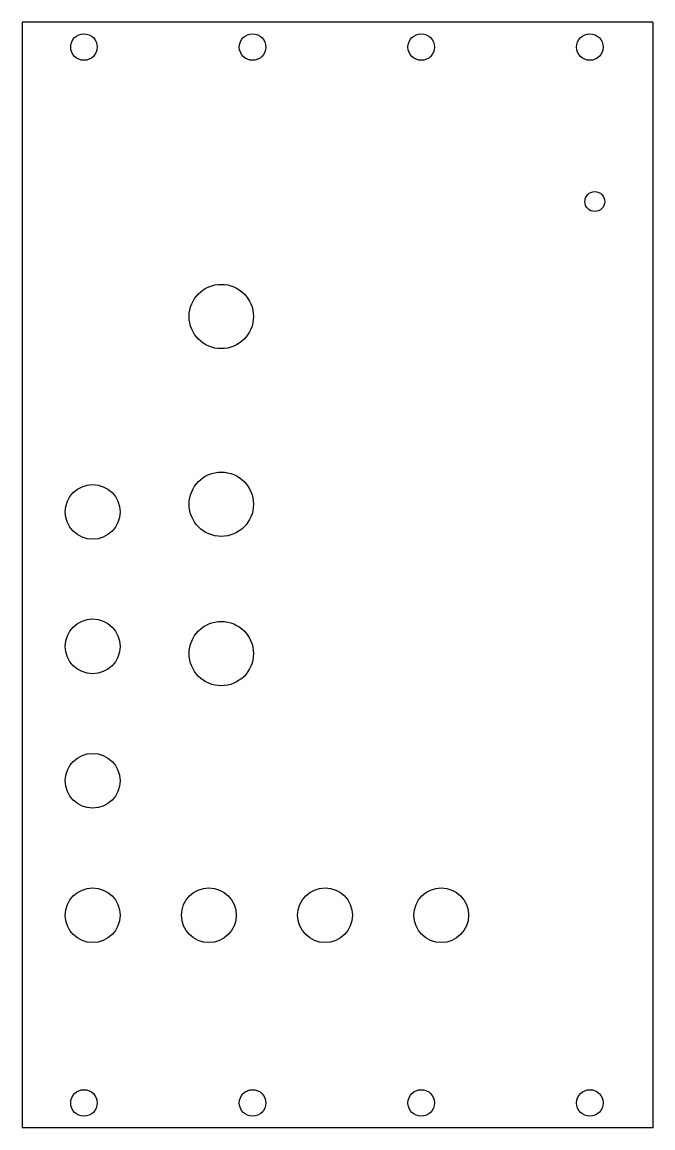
# Model space of a CAD drawing. Extents: x -38 to 38, y -67 to 67.
import ezdxf

# ---------------------------------------------------------------- set-up
doc = ezdxf.new("R2010")
doc.units = 0
doc.layers.add('VISIBLE', color=7, linetype='CONTINUOUS')

msp = doc.modelspace()

# ---------------------------------------------------------------- linework, layer by layer
at = {"layer": 'VISIBLE'}
for p, q in [((38, 66.625), (-38, 66.625)), ((-38, 66.625), (-38, -66.625)), ((38, 66.625), (38, -66.625)), ((38, -66.625), (-38, -66.625))]:
    msp.add_line(p, q, dxfattribs=at)
for centre, radius in [((-30.55, 63.625), 1.6), ((-10.23, 63.625), 1.6), ((10.09, 63.625), 1.6), ((30.41, 63.625), 1.6), ((31, 45), 1.2), ((-14, 31.15), 3.875), ((-14, 8.525), 3.875), ((-29.5, 7.6), 3.3), ((-29.5, -8.6), 3.3), ((-14, -9.475), 3.875), ((-29.5, -24.8), 3.3), ((-29.5, -41), 3.3), ((-15.5, -41), 3.3), ((-1.5, -41), 3.3), ((12.5, -41), 3.3), ((-30.55, -63.625), 1.6), ((-10.23, -63.625), 1.6), ((10.09, -63.625), 1.6), ((30.41, -63.625), 1.6)]:
    msp.add_circle(centre, radius, dxfattribs=at)

doc.saveas('drawing.dxf')
